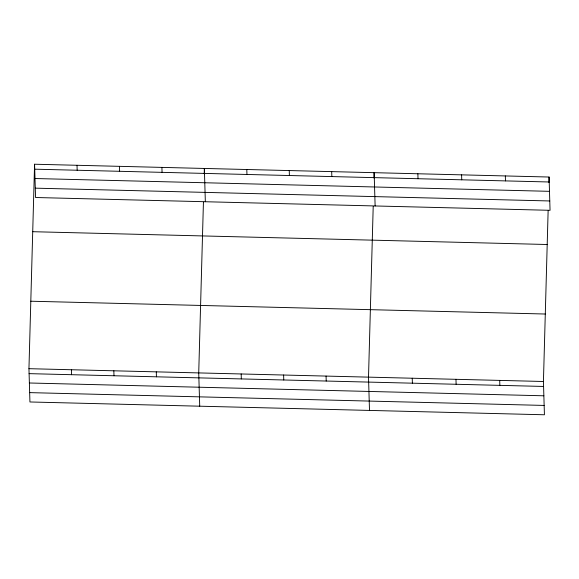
<?xml version="1.0" encoding="UTF-8"?>
<svg xmlns="http://www.w3.org/2000/svg" width="579" height="579" viewBox="0 0 579 579"><rect width="100%" height="100%" fill="white"/><g stroke="black" fill="none" stroke-linecap="round" stroke-linejoin="round"><path stroke-width="0.87" d="M548.132 210.763L543.435 381.489L544.426 414.774L29.934 401.971L28.95 368.685L34.574 164.226L549.066 177.029L550.05 210.315L35.565 197.511L34.574 164.226M203.432 202.187L198.727 372.912L199.719 406.197M204.213 173.78L204.358 168.453L205.342 201.731M373.209 206.413L368.512 377.139L369.496 410.424M373.991 177.999L374.135 172.672L375.127 205.958M548.914 182.356L549.066 177.029M34.726 169.184L549.21 181.987M35.001 178.527L549.485 191.331M35.29 188.161L549.775 200.964M32.721 231.701L547.206 244.504M30.81 301.218L545.295 314.021M28.95 368.685L543.435 381.489M29.095 373.643L543.58 386.446M29.377 382.994L543.862 395.797M29.659 392.627L544.144 405.43M505.329 175.936L505.481 180.894M499.706 380.403L499.851 385.361M461.601 174.851L461.745 179.808M455.97 379.317L456.122 384.275M417.872 173.765L418.016 178.723M412.241 378.225L412.386 383.182M331.695 171.616L331.839 176.573M326.064 376.082L326.216 381.04M289.247 170.566L289.391 175.517M283.623 375.026L283.768 379.983M246.799 169.509L246.951 174.46M241.175 373.969L241.32 378.927M161.91 167.396L162.062 172.354M156.287 371.856L156.431 376.813M119.469 166.339L119.614 171.297M113.839 370.799L113.991 375.757M77.021 165.283L77.166 170.24M71.398 369.742L71.543 374.7"/></g></svg>
